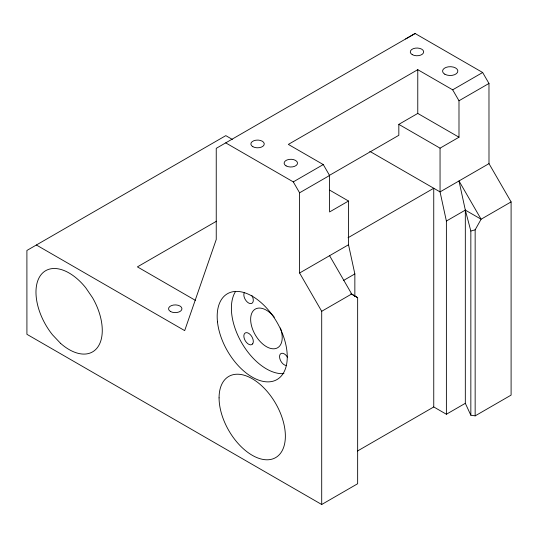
<?xml version="1.0" encoding="UTF-8"?>
<svg xmlns="http://www.w3.org/2000/svg" width="538" height="538" viewBox="0 0 538 538"><rect width="100%" height="100%" fill="white"/><g stroke="black" fill="none" stroke-linecap="round" stroke-linejoin="round"><path stroke-width="0.81" d="M348.019 237.756L433.742 188.253L433.756 406.957L446.385 414.247L446.385 221.044L465.323 210.109L481.106 219.222L459.001 180.956L465.323 210.109L465.323 403.312L470.844 415.208L475.155 415.867L475.155 229.807L481.106 219.222L511.1 201.905L488.995 163.633L488.975 83.451L482.66 72.509L415.101 33.504L405.632 38.971M415.101 33.504L216.242 148.34L216.249 239.484L184.682 330.614L36.369 244.998M329.088 175.563L398.833 135.294L398.826 124.359L440.05 148.152L458.995 137.217L458.988 100.761L452.673 89.826L417.77 69.678L288.341 144.406L323.271 164.567L329.579 175.489L329.579 211.952L348.516 201.017L329.713 190.156M216.505 221.212L137.405 266.875L195.509 300.426M225.718 142.873L293.284 181.884L323.271 164.567M452.673 89.826L482.66 72.509M398.826 124.359L417.77 113.424L458.995 137.217M232.335 139.416L225.799 135.637L26.9 250.466L26.92 334.313L321.704 504.496L321.704 311.287L299.599 273.008L299.592 192.806L329.579 175.489M458.988 100.761L488.975 83.451M299.599 273.008L348.516 244.763L348.516 201.017M488.995 163.633L440.057 191.898L369.794 151.333M343.627 280.406L354.851 273.923L348.516 244.763M321.704 311.287L351.691 293.977L357.649 297.682L357.649 483.736L321.704 504.496M357.474 451.026L433.756 406.957M446.385 414.247L465.323 403.312M475.155 415.867L511.1 395.107L511.1 201.905M470.844 415.208L470.844 231.058L475.155 229.807M357.649 297.682L350.83 293.721M287.642 357.434L286.66 355.995A6.698 3.867 60 0 0 280.944 353.567A6.698 3.867 60 0 0 280.19 359.734L280.944 361.301A6.698 3.867 60 0 0 286.66 365.47M293.284 181.884L299.592 192.806M329.586 255.698L351.691 293.977M251.912 295.57L252.665 297.137A6.698 3.867 60 0 1 251.919 303.304A6.698 3.867 60 0 1 246.202 300.876L245.22 299.444A6.698 3.867 60 0 1 244.467 292.403M465.323 210.109L470.844 231.058M446.385 221.044L440.057 191.898L440.05 148.152M417.77 69.678L417.77 113.424M354.851 273.923L354.851 296.606M280.385 327.972A22.32 12.885 60 0 1 268.785 347.817A22.32 12.885 60 0 1 250.923 316.095A22.32 12.885 60 0 1 274.319 317.205M283.956 373.594A49.557 28.615 60 0 1 241.979 343.305A49.557 28.615 60 0 1 235.631 291.354M252.678 343.849L251.925 344.549A6.698 3.867 60 0 1 245.227 340.682A6.698 3.867 60 0 1 245.227 332.955L246.202 332.652A6.698 3.867 60 0 1 251.925 336.815A6.698 3.867 60 0 1 252.678 343.849M60.538 343.311L52.549 334.871A46.88 27.068 60 0 1 40.411 275.577A46.88 27.068 60 0 1 85.697 287.709L92.563 297.756A46.88 27.068 60 0 1 97.829 347.003A46.88 27.068 60 0 1 60.538 343.311M217.48 321.872A49.557 28.615 60 0 0 273.566 381.052A49.557 28.615 60 0 0 265.631 306.996A49.557 28.615 60 0 0 217.48 321.872M219.074 397.864A46.88 27.068 60 0 0 268.798 459.721A46.88 27.068 60 0 0 268.798 393.426A46.88 27.068 60 0 0 219.074 397.864M286.082 165.879A6.698 3.867 0 0 0 297.285 164.144A6.698 3.867 0 0 0 289.081 159.409A6.698 3.867 0 0 0 286.082 165.879M444.832 74.217A7.633 4.405 0 0 0 457.596 72.24A7.633 4.405 0 0 0 448.248 66.84A7.633 4.405 0 0 0 444.832 74.217M252.826 146.679A6.698 3.867 0 0 0 264.03 144.951A6.698 3.867 0 0 0 255.832 140.21A6.698 3.867 0 0 0 252.826 146.679M412.243 54.634A6.698 3.867 0 0 0 423.446 52.899A6.698 3.867 0 0 0 415.242 48.164A6.698 3.867 0 0 0 412.243 54.634M170.512 311.502A6.698 3.867 0 0 0 181.716 309.767A6.698 3.867 0 0 0 173.518 305.033A6.698 3.867 0 0 0 170.512 311.502"/></g></svg>
